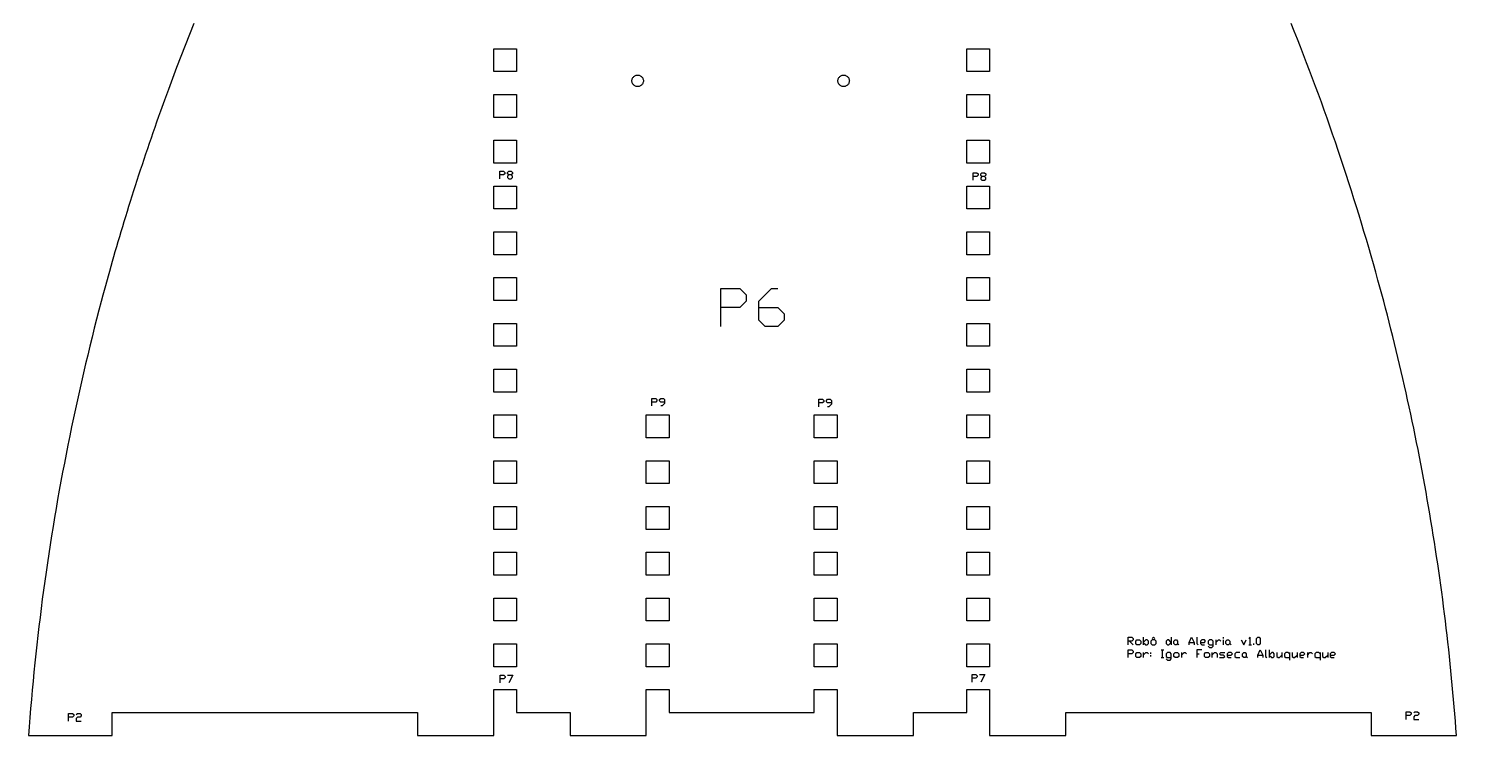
# Model space of a CAD drawing. Extents: x 11 to 385, y 12 to 389.
# Drawn here: x 10.5 to 384.8, y 12.2 to 197.5 of the extents above; entities that cross this region are included whole.
import ezdxf

# ---------------------------------------------------------------- set-up
doc = ezdxf.new("R2010")
doc.units = 0
doc.header["$MEASUREMENT"] = 0

msp = doc.modelspace()

# ---------------------------------------------------------------- linework, layer by layer
for p, q in [((53.85, 198.85), (52.69, 195.95)), ((342.33, 196.79), (341.5, 198.85)), ((52.69, 195.95), (51.54, 193.06)), ((343.15, 194.73), (342.33, 196.79)), ((343.96, 192.67), (343.15, 194.73)), ((51.54, 193.06), (50.42, 190.17)), ((132.46, 186.21), (132.46, 192.21)), ((132.46, 192.21), (138.46, 192.21)), ((138.46, 192.21), (138.46, 186.21)), ((256.46, 186.21), (256.46, 192.21)), ((256.46, 192.21), (262.46, 192.21)), ((262.46, 192.21), (262.46, 186.21)), ((344.76, 190.6), (343.96, 192.67)), ((49.32, 187.29), (48.23, 184.42)), ((50.42, 190.17), (49.32, 187.29)), ((345.55, 188.54), (344.76, 190.6)), ((346.34, 186.48), (345.55, 188.54)), ((48.23, 184.42), (47.17, 181.55)), ((138.46, 186.21), (132.46, 186.21)), ((168.69, 183.8), (168.7, 183.98)), ((168.7, 183.62), (168.69, 183.8)), ((168.7, 183.98), (168.73, 184.16)), ((168.73, 183.44), (168.7, 183.62)), ((168.73, 184.16), (168.79, 184.33)), ((168.79, 183.27), (168.73, 183.44)), ((168.79, 184.33), (168.86, 184.49)), ((168.86, 184.49), (168.95, 184.65)), ((168.95, 184.65), (169.07, 184.79)), ((169.07, 184.79), (169.19, 184.92)), ((169.19, 184.92), (169.34, 185.03)), ((169.34, 185.03), (169.49, 185.13)), ((169.49, 185.13), (169.66, 185.2)), ((169.66, 185.2), (169.83, 185.25)), ((169.83, 185.25), (170.01, 185.29)), ((170.01, 185.29), (170.19, 185.3)), ((170.19, 185.3), (170.37, 185.29)), ((170.37, 185.29), (170.55, 185.25)), ((170.55, 185.25), (170.72, 185.2)), ((170.72, 185.2), (170.89, 185.13)), ((170.89, 185.13), (171.04, 185.03)), ((171.04, 185.03), (171.18, 184.92)), ((171.18, 184.92), (171.31, 184.79)), ((171.31, 184.79), (171.42, 184.65)), ((171.42, 184.65), (171.52, 184.49)), ((171.52, 184.49), (171.59, 184.33)), ((171.59, 184.33), (171.64, 184.16)), ((171.64, 183.44), (171.59, 183.27)), ((171.64, 184.16), (171.68, 183.98)), ((171.68, 183.62), (171.64, 183.44)), ((171.68, 183.98), (171.69, 183.8)), ((171.69, 183.8), (171.68, 183.62)), ((222.69, 183.8), (222.7, 183.98)), ((222.7, 183.62), (222.69, 183.8)), ((222.7, 183.98), (222.73, 184.16)), ((222.73, 183.44), (222.7, 183.62)), ((222.73, 184.16), (222.79, 184.33)), ((222.79, 183.27), (222.73, 183.44)), ((222.79, 184.33), (222.86, 184.49)), ((222.86, 184.49), (222.95, 184.65)), ((222.95, 184.65), (223.07, 184.79)), ((223.07, 184.79), (223.19, 184.92)), ((223.19, 184.92), (223.34, 185.03)), ((223.34, 185.03), (223.49, 185.13)), ((223.49, 185.13), (223.66, 185.2)), ((223.66, 185.2), (223.83, 185.25)), ((223.83, 185.25), (224.01, 185.29)), ((224.01, 185.29), (224.19, 185.3)), ((224.19, 185.3), (224.37, 185.29)), ((224.37, 185.29), (224.55, 185.25)), ((224.55, 185.25), (224.72, 185.2)), ((224.72, 185.2), (224.89, 185.13)), ((224.89, 185.13), (225.04, 185.03)), ((225.04, 185.03), (225.18, 184.92)), ((225.18, 184.92), (225.31, 184.79)), ((225.31, 184.79), (225.42, 184.65)), ((225.42, 184.65), (225.52, 184.49)), ((225.52, 184.49), (225.59, 184.33)), ((225.59, 184.33), (225.64, 184.16)), ((225.64, 183.44), (225.59, 183.27)), ((225.64, 184.16), (225.68, 183.98)), ((225.68, 183.62), (225.64, 183.44)), ((225.68, 183.98), (225.69, 183.8)), ((225.69, 183.8), (225.68, 183.62)), ((262.46, 186.21), (256.46, 186.21)), ((347.12, 184.41), (346.34, 186.48)), ((347.89, 182.34), (347.12, 184.41)), ((47.17, 181.55), (46.12, 178.69)), ((132.46, 174.21), (132.46, 180.21)), ((132.46, 180.21), (138.46, 180.21)), ((138.46, 180.21), (138.46, 174.21)), ((168.86, 183.1), (168.79, 183.27)), ((168.95, 182.95), (168.86, 183.1)), ((169.07, 182.8), (168.95, 182.95)), ((169.19, 182.67), (169.07, 182.8)), ((169.34, 182.56), (169.19, 182.67)), ((169.49, 182.47), (169.34, 182.56)), ((169.66, 182.39), (169.49, 182.47)), ((169.83, 182.34), (169.66, 182.39)), ((170.01, 182.31), (169.83, 182.34)), ((170.19, 182.3), (170.01, 182.31)), ((170.37, 182.31), (170.19, 182.3)), ((170.55, 182.34), (170.37, 182.31)), ((170.72, 182.39), (170.55, 182.34)), ((170.89, 182.47), (170.72, 182.39)), ((171.04, 182.56), (170.89, 182.47)), ((171.18, 182.67), (171.04, 182.56)), ((171.31, 182.8), (171.18, 182.67)), ((171.42, 182.95), (171.31, 182.8)), ((171.52, 183.1), (171.42, 182.95)), ((171.59, 183.27), (171.52, 183.1)), ((222.86, 183.1), (222.79, 183.27)), ((222.95, 182.95), (222.86, 183.1)), ((223.07, 182.8), (222.95, 182.95)), ((223.19, 182.67), (223.07, 182.8)), ((223.34, 182.56), (223.19, 182.67)), ((223.49, 182.47), (223.34, 182.56)), ((223.66, 182.39), (223.49, 182.47)), ((223.83, 182.34), (223.66, 182.39)), ((224.01, 182.31), (223.83, 182.34)), ((224.19, 182.3), (224.01, 182.31)), ((224.37, 182.31), (224.19, 182.3)), ((224.55, 182.34), (224.37, 182.31)), ((224.72, 182.39), (224.55, 182.34)), ((224.89, 182.47), (224.72, 182.39)), ((225.04, 182.56), (224.89, 182.47)), ((225.18, 182.67), (225.04, 182.56)), ((225.31, 182.8), (225.18, 182.67)), ((225.42, 182.95), (225.31, 182.8)), ((225.52, 183.1), (225.42, 182.95)), ((225.59, 183.27), (225.52, 183.1)), ((256.46, 174.21), (256.46, 180.21)), ((256.46, 180.21), (262.46, 180.21)), ((262.46, 180.21), (262.46, 174.21)), ((348.66, 180.26), (347.89, 182.34)), ((349.42, 178.17), (348.66, 180.26)), ((46.12, 178.69), (45.1, 175.84)), ((350.17, 176.08), (349.42, 178.17)), ((350.91, 173.99), (350.17, 176.08)), ((44.09, 173), (43.59, 171.59)), ((44.59, 174.42), (44.09, 173)), ((45.1, 175.84), (44.59, 174.42)), ((138.46, 174.21), (132.46, 174.21)), ((262.46, 174.21), (256.46, 174.21)), ((351.65, 171.89), (350.91, 173.99)), ((42.62, 168.77), (42.13, 167.37)), ((43.1, 170.18), (42.62, 168.77)), ((43.59, 171.59), (43.1, 170.18)), ((352.38, 169.79), (351.65, 171.89)), ((353.11, 167.68), (352.38, 169.79)), ((41.66, 165.97), (41.19, 164.57)), ((42.13, 167.37), (41.66, 165.97)), ((132.46, 162.21), (132.46, 168.21)), ((132.46, 168.21), (138.46, 168.21)), ((138.46, 168.21), (138.46, 162.21)), ((256.46, 162.21), (256.46, 168.21)), ((256.46, 168.21), (262.46, 168.21)), ((262.46, 168.21), (262.46, 162.21)), ((353.83, 165.57), (353.11, 167.68)), ((354.54, 163.46), (353.83, 165.57)), ((40.26, 161.79), (39.8, 160.41)), ((40.72, 163.18), (40.26, 161.79)), ((41.19, 164.57), (40.72, 163.18)), ((138.46, 162.21), (132.46, 162.21)), ((262.46, 162.21), (256.46, 162.21)), ((355.24, 161.34), (354.54, 163.46)), ((355.93, 159.22), (355.24, 161.34)), ((38.91, 157.65), (38.46, 156.28)), ((39.35, 159.03), (38.91, 157.65)), ((39.8, 160.41), (39.35, 159.03)), ((356.62, 157.1), (355.93, 159.22)), ((37.6, 153.56), (37.17, 152.2)), ((38.03, 154.92), (37.6, 153.56)), ((38.46, 156.28), (38.03, 154.92)), ((132.46, 150.21), (132.46, 156.21)), ((132.46, 156.21), (138.46, 156.21)), ((138.46, 156.21), (138.46, 150.21)), ((256.46, 150.21), (256.46, 156.21)), ((256.46, 156.21), (262.46, 156.21)), ((262.46, 156.21), (262.46, 150.21)), ((357.3, 154.98), (356.62, 157.1)), ((357.97, 152.85), (357.3, 154.98)), ((36.75, 150.85), (36.33, 149.51)), ((37.17, 152.2), (36.75, 150.85)), ((138.46, 150.21), (132.46, 150.21)), ((262.46, 150.21), (256.46, 150.21)), ((358.64, 150.73), (357.97, 152.85)), ((359.3, 148.6), (358.64, 150.73)), ((35.52, 146.83), (35.11, 145.51)), ((35.92, 148.17), (35.52, 146.83)), ((36.33, 149.51), (35.92, 148.17)), ((359.95, 146.47), (359.3, 148.6)), ((360.59, 144.34), (359.95, 146.47)), ((34.33, 142.87), (33.94, 141.56)), ((34.72, 144.19), (34.33, 142.87)), ((35.11, 145.51), (34.72, 144.19)), ((132.46, 138.21), (132.46, 144.21)), ((132.46, 144.21), (138.46, 144.21)), ((138.46, 144.21), (138.46, 138.21)), ((256.46, 138.21), (256.46, 144.21)), ((256.46, 144.21), (262.46, 144.21)), ((262.46, 144.21), (262.46, 138.21)), ((361.22, 142.2), (360.59, 144.34)), ((33.18, 138.97), (32.81, 137.68)), ((33.56, 140.26), (33.18, 138.97)), ((33.94, 141.56), (33.56, 140.26)), ((361.85, 140.07), (361.22, 142.2)), ((362.46, 137.94), (361.85, 140.07)), ((32.09, 135.12), (31.73, 133.86)), ((32.45, 136.4), (32.09, 135.12)), ((32.81, 137.68), (32.45, 136.4)), ((138.46, 138.21), (132.46, 138.21)), ((262.46, 138.21), (256.46, 138.21)), ((363.07, 135.8), (362.46, 137.94)), ((363.67, 133.67), (363.07, 135.8)), ((31.38, 132.6), (30.69, 130.1)), ((31.73, 133.86), (31.38, 132.6)), ((132.46, 126.21), (132.46, 132.21)), ((132.46, 132.21), (138.46, 132.21)), ((138.46, 132.21), (138.46, 126.21)), ((256.46, 126.21), (256.46, 132.21)), ((256.46, 132.21), (262.46, 132.21)), ((262.46, 132.21), (262.46, 126.21)), ((364.26, 131.54), (363.67, 133.67)), ((364.76, 129.73), (364.26, 131.54)), ((30.02, 127.64), (29.58, 125.98)), ((30.69, 130.1), (30.02, 127.64)), ((365.27, 127.86), (364.76, 129.73)), ((365.76, 126.02), (365.27, 127.86)), ((28.97, 123.64), (28.36, 121.31)), ((29.58, 125.98), (28.97, 123.64)), ((138.46, 126.21), (132.46, 126.21)), ((262.46, 126.21), (256.46, 126.21)), ((366.24, 124.18), (365.76, 126.02)), ((366.72, 122.34), (366.24, 124.18)), ((28.36, 121.31), (27.76, 118.97)), ((132.46, 114.21), (132.46, 120.21)), ((132.46, 120.21), (138.46, 120.21)), ((138.46, 120.21), (138.46, 114.21)), ((256.46, 114.21), (256.46, 120.21)), ((256.46, 120.21), (262.46, 120.21)), ((262.46, 120.21), (262.46, 114.21)), ((367.2, 120.51), (366.72, 122.34)), ((367.66, 118.67), (367.2, 120.51)), ((27.18, 116.63), (26.6, 114.27)), ((27.76, 118.97), (27.18, 116.63)), ((368.12, 116.82), (367.66, 118.67)), ((368.58, 114.98), (368.12, 116.82)), ((26.6, 114.27), (26.03, 111.93)), ((138.46, 114.21), (132.46, 114.21)), ((262.46, 114.21), (256.46, 114.21)), ((369.03, 113.13), (368.58, 114.98)), ((369.48, 111.29), (369.03, 113.13)), ((25.47, 109.58), (24.92, 107.23)), ((26.03, 111.93), (25.47, 109.58)), ((369.92, 109.44), (369.48, 111.29)), ((370.35, 107.59), (369.92, 109.44)), ((24.37, 104.87), (23.84, 102.52)), ((24.92, 107.23), (24.37, 104.87)), ((132.46, 102.21), (132.46, 108.21)), ((132.46, 108.21), (138.46, 108.21)), ((138.46, 108.21), (138.46, 102.21)), ((256.46, 102.21), (256.46, 108.21)), ((256.46, 108.21), (262.46, 108.21)), ((262.46, 108.21), (262.46, 102.21)), ((370.78, 105.74), (370.35, 107.59)), ((371.2, 103.88), (370.78, 105.74)), ((23.84, 102.52), (23.32, 100.16)), ((138.46, 102.21), (132.46, 102.21)), ((262.46, 102.21), (256.46, 102.21)), ((371.62, 102.03), (371.2, 103.88)), ((372.03, 100.17), (371.62, 102.03)), ((22.8, 97.79), (22.29, 95.43)), ((23.32, 100.16), (22.8, 97.79)), ((372.44, 98.31), (372.03, 100.17)), ((372.84, 96.46), (372.44, 98.31)), ((22.29, 95.43), (21.8, 93.06)), ((132.46, 90.21), (132.46, 96.21)), ((132.46, 96.21), (138.46, 96.21)), ((138.46, 96.21), (138.46, 90.21)), ((172.46, 90.21), (172.46, 96.21)), ((172.46, 96.21), (178.46, 96.21)), ((178.46, 96.21), (178.46, 90.21)), ((216.46, 90.21), (216.46, 96.21)), ((216.46, 96.21), (222.46, 96.21)), ((222.46, 96.21), (222.46, 90.21)), ((256.46, 90.21), (256.46, 96.21)), ((256.46, 96.21), (262.46, 96.21)), ((262.46, 96.21), (262.46, 90.21)), ((373.23, 94.6), (372.84, 96.46)), ((373.62, 92.73), (373.23, 94.6)), ((21.31, 90.7), (20.83, 88.33)), ((21.8, 93.06), (21.31, 90.7)), ((138.46, 90.21), (132.46, 90.21)), ((178.46, 90.21), (172.46, 90.21)), ((222.46, 90.21), (216.46, 90.21)), ((262.46, 90.21), (256.46, 90.21)), ((374.01, 90.87), (373.62, 92.73)), ((374.38, 89.01), (374.01, 90.87)), ((20.83, 88.33), (20.36, 85.96)), ((374.76, 87.14), (374.38, 89.01)), ((375.12, 85.28), (374.76, 87.14)), ((19.9, 83.58), (19.45, 81.21)), ((20.36, 85.96), (19.9, 83.58)), ((132.46, 78.21), (132.46, 84.21)), ((132.46, 84.21), (138.46, 84.21)), ((138.46, 84.21), (138.46, 78.21)), ((172.46, 78.21), (172.46, 84.21)), ((172.46, 84.21), (178.46, 84.21)), ((178.46, 84.21), (178.46, 78.21)), ((216.46, 78.21), (216.46, 84.21)), ((216.46, 84.21), (222.46, 84.21)), ((222.46, 84.21), (222.46, 78.21)), ((256.46, 78.21), (256.46, 84.21)), ((256.46, 84.21), (262.46, 84.21)), ((262.46, 84.21), (262.46, 78.21)), ((375.48, 83.41), (375.12, 85.28)), ((375.84, 81.55), (375.48, 83.41)), ((19.01, 78.83), (18.58, 76.46)), ((19.45, 81.21), (19.01, 78.83)), ((376.19, 79.68), (375.84, 81.55)), ((376.53, 77.81), (376.19, 79.68)), ((18.58, 76.46), (18.15, 74.07)), ((138.46, 78.21), (132.46, 78.21)), ((178.46, 78.21), (172.46, 78.21)), ((222.46, 78.21), (216.46, 78.21)), ((262.46, 78.21), (256.46, 78.21)), ((376.87, 75.94), (376.53, 77.81)), ((377.2, 74.07), (376.87, 75.94)), ((17.74, 71.7), (17.33, 69.31)), ((18.15, 74.07), (17.74, 71.7)), ((132.46, 66.21), (132.46, 72.21)), ((132.46, 72.21), (138.46, 72.21)), ((138.46, 72.21), (138.46, 66.21)), ((172.46, 66.21), (172.46, 72.21)), ((172.46, 72.21), (178.46, 72.21)), ((178.46, 72.21), (178.46, 66.21)), ((216.46, 66.21), (216.46, 72.21)), ((216.46, 72.21), (222.46, 72.21)), ((222.46, 72.21), (222.46, 66.21)), ((256.46, 66.21), (256.46, 72.21)), ((256.46, 72.21), (262.46, 72.21)), ((262.46, 72.21), (262.46, 66.21)), ((377.53, 72.2), (377.2, 74.07)), ((377.85, 70.33), (377.53, 72.2)), ((17.33, 69.31), (16.94, 66.94)), ((378.16, 68.46), (377.85, 70.33)), ((378.47, 66.59), (378.16, 68.46)), ((16.56, 64.56), (16.18, 62.18)), ((16.94, 66.94), (16.56, 64.56)), ((138.46, 66.21), (132.46, 66.21)), ((178.46, 66.21), (172.46, 66.21)), ((222.46, 66.21), (216.46, 66.21)), ((262.46, 66.21), (256.46, 66.21)), ((378.77, 64.72), (378.47, 66.59)), ((379.07, 62.84), (378.77, 64.72)), ((16.18, 62.18), (15.82, 59.8)), ((132.46, 54.21), (132.46, 60.21)), ((132.46, 60.21), (138.46, 60.21)), ((138.46, 60.21), (138.46, 54.21)), ((172.46, 54.21), (172.46, 60.21)), ((172.46, 60.21), (178.46, 60.21)), ((178.46, 60.21), (178.46, 54.21)), ((216.46, 54.21), (216.46, 60.21)), ((216.46, 60.21), (222.46, 60.21)), ((222.46, 60.21), (222.46, 54.21)), ((256.46, 54.21), (256.46, 60.21)), ((256.46, 60.21), (262.46, 60.21)), ((262.46, 60.21), (262.46, 54.21)), ((379.36, 60.97), (379.07, 62.84)), ((379.64, 59.1), (379.36, 60.97)), ((15.46, 57.42), (15.11, 55.04)), ((15.82, 59.8), (15.46, 57.42)), ((379.92, 57.23), (379.64, 59.1)), ((380.19, 55.35), (379.92, 57.23)), ((14.78, 52.66), (14.45, 50.28)), ((15.11, 55.04), (14.78, 52.66)), ((138.46, 54.21), (132.46, 54.21)), ((178.46, 54.21), (172.46, 54.21)), ((222.46, 54.21), (216.46, 54.21)), ((262.46, 54.21), (256.46, 54.21)), ((380.46, 53.48), (380.19, 55.35)), ((380.72, 51.61), (380.46, 53.48)), ((14.45, 50.28), (14.13, 47.89)), ((380.97, 49.73), (380.72, 51.61)), ((381.22, 47.86), (380.97, 49.73)), ((13.82, 45.51), (13.53, 43.13)), ((14.13, 47.89), (13.82, 45.51)), ((132.46, 42.21), (132.46, 48.21)), ((132.46, 48.21), (138.46, 48.21)), ((138.46, 48.21), (138.46, 42.21)), ((172.46, 42.21), (172.46, 48.21)), ((172.46, 48.21), (178.46, 48.21)), ((178.46, 48.21), (178.46, 42.21)), ((216.46, 42.21), (216.46, 48.21)), ((216.46, 48.21), (222.46, 48.21)), ((222.46, 48.21), (222.46, 42.21)), ((256.46, 42.21), (256.46, 48.21)), ((256.46, 48.21), (262.46, 48.21)), ((262.46, 48.21), (262.46, 42.21)), ((381.47, 45.99), (381.22, 47.86)), ((381.7, 44.12), (381.47, 45.99)), ((13.53, 43.13), (13.24, 40.75)), ((138.46, 42.21), (132.46, 42.21)), ((178.46, 42.21), (172.46, 42.21)), ((222.46, 42.21), (216.46, 42.21)), ((262.46, 42.21), (256.46, 42.21)), ((381.93, 42.24), (381.7, 44.12)), ((382.16, 40.37), (381.93, 42.24)), ((12.96, 38.37), (12.69, 35.98)), ((13.24, 40.75), (12.96, 38.37)), ((382.38, 38.5), (382.16, 40.37)), ((382.59, 36.62), (382.38, 38.5)), ((12.69, 35.98), (12.43, 33.6)), ((132.46, 30.21), (132.46, 36.21)), ((132.46, 36.21), (138.46, 36.21)), ((138.46, 36.21), (138.46, 30.21)), ((172.46, 30.21), (172.46, 36.21)), ((172.46, 36.21), (178.46, 36.21)), ((178.46, 36.21), (178.46, 30.21)), ((216.46, 30.21), (216.46, 36.21)), ((216.46, 36.21), (222.46, 36.21)), ((222.46, 36.21), (222.46, 30.21)), ((256.46, 30.21), (256.46, 36.21)), ((256.46, 36.21), (262.46, 36.21)), ((262.46, 36.21), (262.46, 30.21)), ((382.8, 34.75), (382.59, 36.62)), ((383, 32.87), (382.8, 34.75)), ((12.18, 31.21), (11.94, 28.83)), ((12.43, 33.6), (12.18, 31.21)), ((138.46, 30.21), (132.46, 30.21)), ((178.46, 30.21), (172.46, 30.21)), ((222.46, 30.21), (216.46, 30.21)), ((262.46, 30.21), (256.46, 30.21)), ((383.2, 31), (383, 32.87)), ((383.39, 29.12), (383.2, 31)), ((11.71, 26.44), (11.48, 24.05)), ((11.94, 28.83), (11.71, 26.44)), ((383.57, 27.24), (383.39, 29.12)), ((383.75, 25.37), (383.57, 27.24)), ((11.48, 24.05), (11.27, 21.67)), ((132.46, 12.21), (132.46, 24.21)), ((132.46, 24.21), (138.46, 24.21)), ((138.46, 24.21), (138.46, 18.21)), ((172.46, 12.21), (172.46, 24.21)), ((172.46, 24.21), (178.46, 24.21)), ((178.46, 24.21), (178.46, 18.21)), ((216.46, 18.21), (216.46, 24.21)), ((216.46, 24.21), (222.46, 24.21)), ((222.46, 24.21), (222.46, 12.21)), ((256.46, 18.21), (256.46, 24.21)), ((256.46, 24.21), (262.46, 24.21)), ((262.46, 24.21), (262.46, 12.21)), ((383.92, 23.49), (383.75, 25.37)), ((384.09, 21.61), (383.92, 23.49)), ((11.07, 19.28), (10.87, 16.89)), ((11.27, 21.67), (11.07, 19.28)), ((384.25, 19.73), (384.09, 21.61)), ((384.4, 17.85), (384.25, 19.73)), ((10.87, 16.89), (10.69, 14.5)), ((32.46, 12.21), (32.46, 18.21)), ((32.46, 18.21), (112.46, 18.21)), ((112.46, 18.21), (112.46, 12.21)), ((138.46, 18.21), (152.46, 18.21)), ((152.46, 18.21), (152.46, 12.21)), ((178.46, 18.21), (216.46, 18.21)), ((242.46, 12.21), (242.46, 18.21)), ((242.46, 18.21), (256.46, 18.21)), ((282.46, 12.21), (282.46, 18.21)), ((282.46, 18.21), (362.46, 18.21)), ((362.46, 18.21), (362.46, 12.21)), ((384.55, 15.97), (384.4, 17.85)), ((384.69, 14.09), (384.55, 15.97)), ((10.69, 14.5), (10.52, 12.21)), ((10.52, 12.21), (32.46, 12.21)), ((112.46, 12.21), (132.46, 12.21)), ((152.46, 12.21), (172.46, 12.21)), ((222.46, 12.21), (242.46, 12.21)), ((262.46, 12.21), (282.46, 12.21)), ((362.46, 12.21), (384.83, 12.21)), ((384.83, 12.21), (384.69, 14.09))]:
    msp.add_line(p, q)
at = {"color": 1, "linetype": 'Continuous'}
for p, q in [((302.75, 37.94), (302.75, 35.94)), ((310.09, 37.94), (310.09, 35.94)), ((323.75, 37.61), (323.75, 37.94)), ((299.09, 36.94), (300.09, 35.94)), ((302.75, 33.94), (302.75, 32.61)), ((304.75, 33.61), (304.75, 33.94)), ((307.42, 34.61), (308.09, 34.61)), ((307.75, 32.61), (307.75, 34.61)), ((312.75, 33.94), (312.75, 32.61)), ((314.75, 36.61), (316.09, 36.61)), ((320.75, 33.94), (320.75, 32.61)), ((321.75, 37.28), (321.75, 35.94)), ((323.75, 35.94), (323.75, 37.28)), ((330.42, 35.94), (331.09, 35.94)), ((331.75, 35.94), (331.75, 36.28)), ((335.75, 34.61), (335.75, 32.61)), ((339.09, 33.94), (339.09, 32.61)), ((341.09, 33.94), (341.09, 31.94)), ((343.09, 33.94), (343.09, 32.61)), ((345.75, 33.94), (345.75, 32.61)), ((349.09, 33.94), (349.09, 31.94)), ((351.09, 33.94), (351.09, 32.61)), ((304.75, 32.94), (304.75, 33.28)), ((307.42, 32.61), (308.09, 32.61)), ((316.75, 33.61), (317.42, 33.61)), ((332.75, 33.28), (334.09, 33.28))]:
    msp.add_line(p, q, dxfattribs=at)
for points in [[(134.06, 158.13), (134.06, 160.13), (135.06, 160.13), (135.4, 159.8), (135.4, 159.46), (135.06, 159.13), (134.06, 159.13)], [(136.4, 158.13), (137.06, 158.13), (137.4, 158.46), (137.4, 158.8), (137.06, 159.13), (136.4, 159.13), (136.06, 159.46), (136.06, 159.8), (136.4, 160.13), (137.06, 160.13), (137.4, 159.8), (137.4, 159.46), (137.06, 159.13)], [(136.4, 159.13), (136.06, 158.8), (136.06, 158.46), (136.4, 158.13)], [(258.11, 157.72), (258.11, 159.72), (259.11, 159.72), (259.44, 159.39), (259.44, 159.05), (259.11, 158.72), (258.11, 158.72)], [(260.44, 157.72), (261.11, 157.72), (261.44, 158.05), (261.44, 158.39), (261.11, 158.72), (260.44, 158.72), (260.11, 159.05), (260.11, 159.39), (260.44, 159.72), (261.11, 159.72), (261.44, 159.39), (261.44, 159.05), (261.11, 158.72)], [(260.44, 158.72), (260.11, 158.39), (260.11, 158.05), (260.44, 157.72)], [(191.96, 119.36), (191.96, 129.36), (196.96, 129.36), (198.62, 127.69), (198.62, 126.02), (196.96, 124.36), (191.96, 124.36)], [(201.96, 124.36), (206.96, 124.36), (208.62, 122.69), (208.62, 121.02), (206.96, 119.36), (203.62, 119.36), (201.96, 121.02), (201.96, 126.02), (205.29, 129.36), (206.96, 129.36)], [(173.93, 98.57), (173.93, 100.57), (174.93, 100.57), (175.26, 100.23), (175.26, 99.9), (174.93, 99.57), (173.93, 99.57)], [(177.26, 99.57), (176.26, 99.57), (175.93, 99.9), (175.93, 100.23), (176.26, 100.57), (176.93, 100.57), (177.26, 100.23), (177.26, 99.23), (176.6, 98.57), (176.26, 98.57)], [(217.66, 98.36), (217.66, 100.36), (218.66, 100.36), (218.99, 100.02), (218.99, 99.69), (218.66, 99.36), (217.66, 99.36)], [(220.99, 99.36), (219.99, 99.36), (219.66, 99.69), (219.66, 100.02), (219.99, 100.36), (220.66, 100.36), (220.99, 100.02), (220.99, 99.02), (220.32, 98.36), (219.99, 98.36)], [(298.75, 35.94), (298.75, 37.94), (299.75, 37.94), (300.09, 37.61), (300.09, 37.28), (299.75, 36.94), (298.75, 36.94)], [(305.09, 37.61), (305.42, 37.94), (305.75, 37.61)], [(314.75, 35.94), (314.75, 36.61), (315.42, 37.94), (316.09, 36.61), (316.09, 35.94)], [(316.75, 37.94), (316.75, 36.28), (317.09, 35.94)], [(330.75, 35.94), (330.75, 37.94), (330.42, 37.61)], [(298.75, 32.61), (298.75, 34.61), (299.75, 34.61), (300.09, 34.28), (300.09, 33.94), (299.75, 33.61), (298.75, 33.61)], [(302.75, 33.28), (303.42, 33.94), (303.75, 33.94), (304.09, 33.61)], [(308.75, 32.28), (309.09, 31.94), (309.75, 31.94), (310.09, 32.28), (310.09, 33.61), (309.75, 33.94), (309.09, 33.94), (308.75, 33.61), (308.75, 32.94), (309.09, 32.61), (310.09, 32.61)], [(311.75, 36.28), (311.42, 35.94), (311.09, 35.94), (310.75, 36.28), (310.75, 36.94), (311.09, 37.28), (311.42, 37.28), (311.75, 36.94), (311.75, 36.28), (312.09, 35.94)], [(312.75, 33.28), (313.42, 33.94), (313.75, 33.94), (314.09, 33.61)], [(318.09, 34.61), (316.75, 34.61), (316.75, 32.61)], [(317.75, 36.61), (318.75, 36.61), (319.09, 36.94), (318.75, 37.28), (318.09, 37.28), (317.75, 36.94), (317.75, 36.28), (318.09, 35.94), (318.75, 35.94)], [(319.75, 35.61), (320.09, 35.28), (320.75, 35.28), (321.09, 35.61), (321.09, 36.94), (320.75, 37.28), (320.09, 37.28), (319.75, 36.94), (319.75, 36.28), (320.09, 35.94), (321.09, 35.94)], [(320.75, 33.28), (321.42, 33.94), (321.75, 33.94), (322.09, 33.61), (322.09, 32.61)], [(321.75, 36.61), (322.42, 37.28), (322.75, 37.28), (323.09, 36.94)], [(322.75, 32.61), (323.75, 32.61), (324.09, 32.94), (323.75, 33.28), (323.09, 33.28), (322.75, 33.61), (323.09, 33.94), (324.09, 33.94)], [(325.42, 36.28), (325.09, 35.94), (324.75, 35.94), (324.42, 36.28), (324.42, 36.94), (324.75, 37.28), (325.09, 37.28), (325.42, 36.94), (325.42, 36.28), (325.75, 35.94)], [(324.75, 33.28), (325.75, 33.28), (326.09, 33.61), (325.75, 33.94), (325.09, 33.94), (324.75, 33.61), (324.75, 32.94), (325.09, 32.61), (325.75, 32.61)], [(328.09, 33.94), (327.09, 33.94), (326.75, 33.61), (326.75, 32.94), (327.09, 32.61), (328.09, 32.61)], [(328.42, 37.28), (329.09, 35.94), (329.75, 37.28)], [(329.75, 32.94), (329.42, 32.61), (329.09, 32.61), (328.75, 32.94), (328.75, 33.61), (329.09, 33.94), (329.42, 33.94), (329.75, 33.61), (329.75, 32.94), (330.09, 32.61)], [(332.75, 32.61), (332.75, 33.28), (333.42, 34.61), (334.09, 33.28), (334.09, 32.61)], [(334.75, 34.61), (334.75, 32.94), (335.09, 32.61)], [(337.75, 33.94), (337.75, 32.94), (338.09, 32.61), (338.42, 32.61), (339.09, 33.28)], [(341.09, 33.61), (340.75, 33.94), (340.09, 33.94), (339.75, 33.61), (339.75, 32.94), (340.09, 32.61), (341.09, 32.61)], [(341.75, 33.94), (341.75, 32.94), (342.09, 32.61), (342.42, 32.61), (343.09, 33.28)], [(343.75, 33.28), (344.75, 33.28), (345.09, 33.61), (344.75, 33.94), (344.09, 33.94), (343.75, 33.61), (343.75, 32.94), (344.09, 32.61), (344.75, 32.61)], [(345.75, 33.28), (346.42, 33.94), (346.75, 33.94), (347.09, 33.61)], [(349.09, 33.61), (348.75, 33.94), (348.09, 33.94), (347.75, 33.61), (347.75, 32.94), (348.09, 32.61), (349.09, 32.61)], [(349.75, 33.94), (349.75, 32.94), (350.09, 32.61), (350.42, 32.61), (351.09, 33.28)], [(351.75, 33.28), (352.75, 33.28), (353.09, 33.61), (352.75, 33.94), (352.09, 33.94), (351.75, 33.61), (351.75, 32.94), (352.09, 32.61), (352.75, 32.61)], [(134.11, 26.03), (134.11, 28.03), (135.11, 28.03), (135.45, 27.7), (135.45, 27.37), (135.11, 27.03), (134.11, 27.03)], [(136.11, 28.03), (137.45, 28.03), (136.45, 26.03)], [(257.84, 26.19), (257.84, 28.19), (258.84, 28.19), (259.17, 27.86), (259.17, 27.53), (258.84, 27.19), (257.84, 27.19)], [(259.84, 28.19), (261.17, 28.19), (260.17, 26.19)], [(21.01, 15.99), (21.01, 17.99), (22.01, 17.99), (22.35, 17.66), (22.35, 17.32), (22.01, 16.99), (21.01, 16.99)], [(23.01, 17.66), (23.35, 17.99), (24.01, 17.99), (24.35, 17.66), (24.35, 17.32), (24.01, 16.99), (23.35, 16.99), (23.01, 16.66), (23.01, 15.99), (24.35, 15.99)], [(371.63, 16.43), (371.63, 18.43), (372.63, 18.43), (372.96, 18.1), (372.96, 17.76), (372.63, 17.43), (371.63, 17.43)], [(373.63, 18.1), (373.96, 18.43), (374.63, 18.43), (374.96, 18.1), (374.96, 17.76), (374.63, 17.43), (373.96, 17.43), (373.63, 17.1), (373.63, 16.43), (374.96, 16.43)]]:
    msp.add_lwpolyline(points, dxfattribs=at)
for points in [[(332.75, 35.94), (332.42, 36.28), (332.42, 37.61), (332.75, 37.94), (333.09, 37.94), (333.42, 37.61), (333.42, 36.28), (333.09, 35.94)], [(301.09, 35.94), (300.75, 36.28), (300.75, 36.94), (301.09, 37.28), (301.75, 37.28), (302.09, 36.94), (302.09, 36.28), (301.75, 35.94)], [(301.09, 32.61), (300.75, 32.94), (300.75, 33.61), (301.09, 33.94), (301.75, 33.94), (302.09, 33.61), (302.09, 32.94), (301.75, 32.61)], [(302.75, 36.61), (303.42, 35.94), (303.75, 35.94), (304.09, 36.28), (304.09, 36.94), (303.75, 37.28), (303.42, 37.28)], [(305.09, 35.94), (305.75, 35.94), (306.09, 36.28), (306.09, 36.94), (305.75, 37.28), (305.09, 37.28), (304.75, 36.94), (304.75, 36.28)], [(310.09, 36.61), (309.42, 37.28), (309.09, 37.28), (308.75, 36.94), (308.75, 36.28), (309.09, 35.94), (309.42, 35.94)], [(311.09, 32.61), (310.75, 32.94), (310.75, 33.61), (311.09, 33.94), (311.75, 33.94), (312.09, 33.61), (312.09, 32.94), (311.75, 32.61)], [(319.09, 32.61), (318.75, 32.94), (318.75, 33.61), (319.09, 33.94), (319.75, 33.94), (320.09, 33.61), (320.09, 32.94), (319.75, 32.61)], [(335.75, 33.28), (336.42, 32.61), (336.75, 32.61), (337.09, 32.94), (337.09, 33.61), (336.75, 33.94), (336.42, 33.94)]]:
    msp.add_lwpolyline(points, close=True, dxfattribs=at)

doc.saveas('drawing.dxf')
